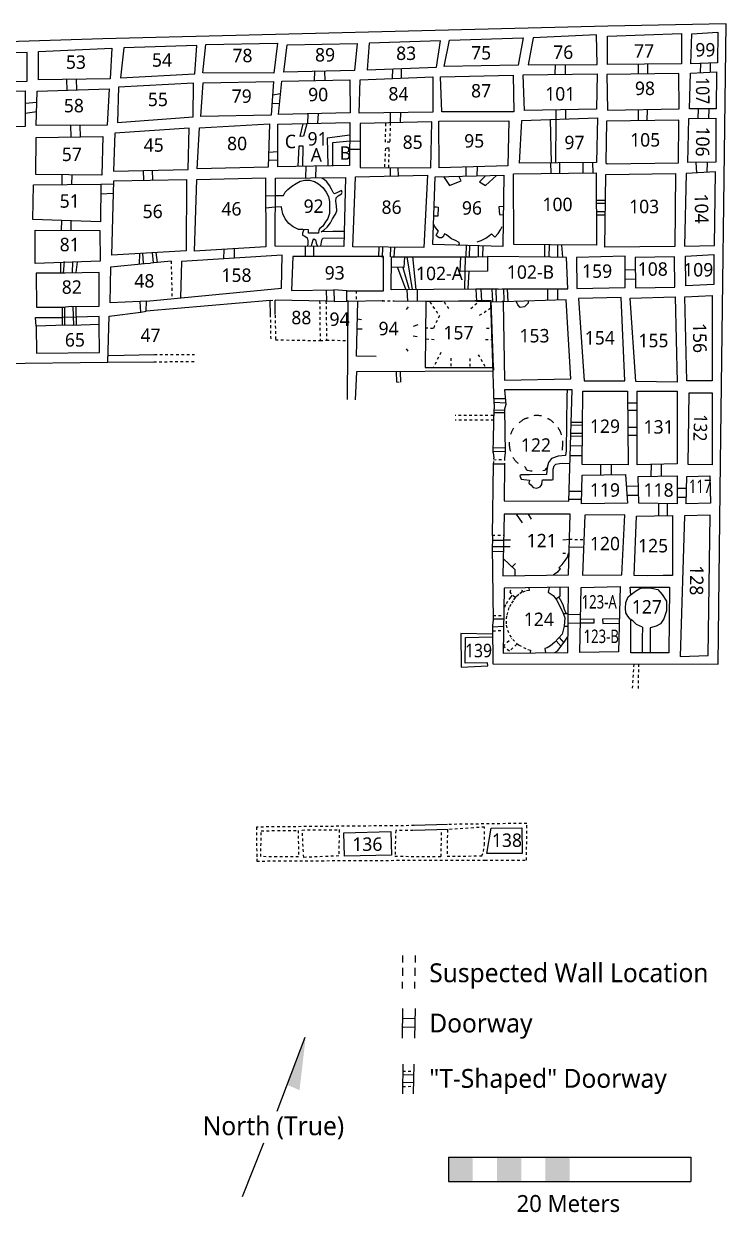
# Model space of a CAD drawing. Header units: inches. Extents: x -19.2 to 43.5, y -9.3 to 34.9.
# Drawn here: x 17.42 to 43.54, y -9.31 to 34.86 of the extents above; entities that cross this region are included whole.
import ezdxf

# ---------------------------------------------------------------- set-up
doc = ezdxf.new("R2010")
doc.units = ezdxf.units.IN
doc.header["$LTSCALE"] = 0.25
doc.header["$MEASUREMENT"] = 0
doc.linetypes.add('HIDDEN', pattern=[0.375, 0.25, -0.125])
for name, color, linetype in [('sec-occupation', 5, 'Continuous'), ('tblock', 7, 'Continuous'), ('text-primary', 7, 'Continuous'), ('Walls', 5, 'Continuous')]:
    doc.layers.add(name, color=color, linetype=linetype)
doc.styles.get("Standard").update_dxf_attribs({"font": 'trebuc.TTF'})

# ---------------------------------------------------------------- blocks, each defined once
blk = doc.blocks.new('new north')
at = {"layer": 'tblock', "color": 7, "linetype": 'Continuous'}
for points in [[(26.839, -5.55), (27.884, -2.803)], [(25.56, -8.722), (26.343, -6.731)]]:
    blk.add_lwpolyline(points, dxfattribs=at)
at = {"layer": 'Walls', "color": 7, "linetype": 'Continuous'}
blk.add_solid([(27.907, -2.768), (27.228, -4.577), (27.674, -4.769)], dxfattribs=at)
at = {"layer": 'tblock', "color": 7, "linetype": 'HIDDEN'}
blk.add_text('North (True)', height=0.7, dxfattribs=at).set_placement((24.075, -6.444))

msp = doc.modelspace()

# ---------------------------------------------------------------- linework, layer by layer
at = {"layer": 'sec-occupation', "linetype": 'HIDDEN'}
for p, q in [((35.853, 20.048), (35.837, 20.036)), ((35.869, 20.061), (35.853, 20.048)), ((35.885, 20.073), (35.869, 20.061)), ((35.917, 20.097), (35.901, 20.085)), ((35.933, 20.108), (35.917, 20.097)), ((35.948, 20.119), (35.933, 20.108)), ((35.964, 20.129), (35.948, 20.119)), ((35.98, 20.14), (35.964, 20.129)), ((35.996, 20.15), (35.98, 20.14)), ((36.012, 20.159), (35.996, 20.15)), ((36.029, 20.168), (36.012, 20.159)), ((36.047, 20.176), (36.029, 20.168)), ((36.065, 20.184), (36.047, 20.176)), ((36.085, 20.191), (36.065, 20.184)), ((36.107, 20.197), (36.085, 20.191)), ((36.129, 20.203), (36.107, 20.197)), ((36.153, 20.208), (36.129, 20.203)), ((36.178, 20.212), (36.153, 20.208)), ((36.417, 20.298), (36.388, 20.295)), ((36.451, 20.301), (36.417, 20.298)), ((36.489, 20.302), (36.451, 20.301)), ((36.528, 20.301), (36.489, 20.302)), ((36.567, 20.299), (36.528, 20.301)), ((36.604, 20.296), (36.567, 20.299)), ((36.639, 20.292), (36.604, 20.296)), ((36.668, 20.286), (36.639, 20.292)), ((36.912, 20.179), (36.898, 20.183)), ((36.925, 20.175), (36.912, 20.179)), ((36.939, 20.169), (36.925, 20.175)), ((36.953, 20.162), (36.939, 20.169)), ((36.967, 20.155), (36.953, 20.162)), ((36.982, 20.146), (36.967, 20.155)), ((36.996, 20.137), (36.982, 20.146)), ((37.011, 20.126), (36.996, 20.137)), ((37.026, 20.115), (37.011, 20.126)), ((37.042, 20.103), (37.026, 20.115)), ((37.058, 20.091), (37.042, 20.103)), ((37.074, 20.077), (37.058, 20.091)), ((37.09, 20.063), (37.074, 20.077)), ((37.106, 20.049), (37.09, 20.063)), ((37.122, 20.034), (37.106, 20.049)), ((35.528, 19.617), (35.521, 19.593)), ((35.535, 19.639), (35.528, 19.617)), ((35.542, 19.66), (35.535, 19.639)), ((35.55, 19.68), (35.542, 19.66)), ((35.559, 19.699), (35.55, 19.68)), ((35.567, 19.717), (35.559, 19.699)), ((35.577, 19.735), (35.567, 19.717)), ((35.587, 19.753), (35.577, 19.735)), ((35.597, 19.771), (35.587, 19.753)), ((35.609, 19.79), (35.597, 19.771)), ((35.621, 19.808), (35.609, 19.79)), ((35.634, 19.827), (35.621, 19.808)), ((37.288, 19.844), (37.277, 19.858)), ((37.299, 19.829), (37.288, 19.844)), ((37.309, 19.814), (37.299, 19.829)), ((37.319, 19.8), (37.309, 19.814)), ((37.328, 19.785), (37.319, 19.8)), ((37.337, 19.77), (37.328, 19.785)), ((37.346, 19.754), (37.337, 19.77)), ((37.354, 19.738), (37.346, 19.754)), ((37.362, 19.722), (37.354, 19.738)), ((37.37, 19.706), (37.362, 19.722)), ((37.377, 19.689), (37.37, 19.706)), ((37.383, 19.672), (37.377, 19.689)), ((37.39, 19.655), (37.383, 19.672)), ((37.396, 19.638), (37.39, 19.655)), ((37.402, 19.62), (37.396, 19.638)), ((37.408, 19.603), (37.402, 19.62)), ((37.413, 19.585), (37.408, 19.603)), ((35.472, 19.308), (35.471, 19.278)), ((35.471, 19.278), (35.471, 19.247)), ((35.471, 19.247), (35.471, 19.216)), ((35.471, 19.216), (35.473, 19.185)), ((35.473, 19.185), (35.476, 19.155)), ((35.476, 19.155), (35.479, 19.124)), ((35.479, 19.124), (35.484, 19.094)), ((35.484, 19.094), (35.49, 19.063)), ((35.49, 19.063), (35.497, 19.033)), ((35.497, 19.033), (35.506, 19.003)), ((35.506, 19.003), (35.515, 18.972)), ((37.442, 19.016), (37.445, 19.035)), ((37.445, 19.035), (37.447, 19.054)), ((37.447, 19.054), (37.45, 19.074)), ((37.45, 19.074), (37.452, 19.095)), ((37.452, 19.095), (37.454, 19.116)), ((37.454, 19.116), (37.456, 19.138)), ((37.456, 19.138), (37.457, 19.16)), ((37.459, 19.342), (37.457, 19.365)), ((37.457, 19.16), (37.459, 19.183)), ((37.46, 19.32), (37.459, 19.342)), ((37.459, 19.183), (37.46, 19.205)), ((37.461, 19.297), (37.46, 19.32)), ((37.46, 19.205), (37.461, 19.228)), ((37.461, 19.274), (37.461, 19.297)), ((37.461, 19.251), (37.461, 19.274)), ((37.461, 19.228), (37.461, 19.251)), ((35.605, 18.761), (35.621, 18.733)), ((35.621, 18.733), (35.637, 18.707)), ((35.637, 18.707), (35.653, 18.682)), ((35.653, 18.682), (35.669, 18.659)), ((35.669, 18.659), (35.686, 18.637)), ((35.686, 18.637), (35.703, 18.617)), ((35.703, 18.617), (35.721, 18.598)), ((35.721, 18.598), (35.739, 18.581)), ((35.739, 18.581), (35.758, 18.564)), ((35.758, 18.564), (35.778, 18.549)), ((35.778, 18.549), (35.799, 18.534)), ((36.033, 18.406), (36.047, 18.396)), ((36.047, 18.396), (36.06, 18.386)), ((36.06, 18.386), (36.07, 18.375)), ((36.07, 18.375), (36.078, 18.364)), ((36.078, 18.364), (36.084, 18.352)), ((36.084, 18.352), (36.088, 18.339)), ((36.088, 18.339), (36.091, 18.326)), ((36.091, 18.326), (36.095, 18.313)), ((36.095, 18.313), (36.103, 18.3)), ((36.103, 18.3), (36.117, 18.287)), ((36.117, 18.287), (36.137, 18.276)), ((36.137, 18.276), (36.167, 18.266)), ((36.167, 18.266), (36.207, 18.258)), ((36.207, 18.258), (36.26, 18.252)), ((36.26, 18.252), (36.323, 18.248)), ((36.722, 18.261), (36.763, 18.269)), ((36.763, 18.269), (36.792, 18.278)), ((36.792, 18.278), (36.813, 18.288)), ((36.813, 18.288), (36.827, 18.299)), ((36.827, 18.299), (36.835, 18.31)), ((36.835, 18.31), (36.84, 18.32)), ((36.84, 18.32), (36.844, 18.331)), ((36.844, 18.331), (36.849, 18.341)), ((36.849, 18.341), (36.856, 18.351)), ((36.856, 18.351), (36.866, 18.359)), ((36.866, 18.359), (36.878, 18.368)), ((36.878, 18.368), (36.892, 18.375)), ((36.892, 18.375), (36.907, 18.383))]:
    msp.add_line(p, q, dxfattribs=at)
at = {"layer": 'sec-occupation'}
for points in [[(27.941, 31.149), (27.822, 30.688), (27.703, 30.673), (27.807, 31.149)], [(36.992, 31.3), (37.023, 29.693)], [(37.207, 31.307), (37.186, 29.691)], [(29.546, 30.718), (28.699, 30.614), (28.729, 29.589)], [(28.907, 29.574), (28.907, 30.451), (29.546, 30.51)], [(27.793, 29.559), (27.807, 30.317), (27.644, 30.317), (27.614, 29.559)], [(33.03, 29.182), (33.249, 28.846), (33.457, 28.94), (33.687, 29.023), (33.601, 29.194)], [(34.588, 29.215), (34.365, 28.992), (34.584, 28.856), (34.996, 29.224)], [(26.772, 28.482), (27.084, 28.481), (27.136, 28.606), (27.24, 28.7), (27.386, 28.825), (27.553, 28.929), (27.699, 29.013), (27.866, 29.044), (28.043, 29.054), (28.231, 29.002), (28.377, 28.909), (28.544, 28.783), (28.669, 28.606), (28.753, 28.439), (28.794, 28.252), (28.794, 28.001), (28.794, 27.814), (28.732, 27.626), (28.617, 27.459), (28.544, 27.344), (28.429, 27.251), (28.388, 27.209), (28.377, 27.084), (28.012, 27.084), (28.012, 27.209), (27.793, 27.219), (27.637, 27.219), (27.438, 27.313), (27.272, 27.438), (27.146, 27.616), (27.052, 27.793), (27.011, 27.97), (27, 28.054), (26.77, 28.052)], [(29.334, 27.136), (28.909, 27.136), (28.482, 27.126), (28.596, 27.209), (28.701, 27.303), (28.826, 27.459), (28.899, 27.616), (29.014, 27.782), (29.055, 27.908), (29.045, 28.095), (29.024, 28.272), (29.034, 28.398), (29.107, 28.471), (29.233, 28.544), (29.264, 28.596), (29.233, 28.669), (29.087, 28.596), (28.972, 28.544), (28.92, 28.596), (28.867, 28.721), (28.794, 28.856), (28.69, 28.982), (28.586, 29.075), (28.513, 29.117)], [(32.676, 28.058), (32.769, 28.054), (32.831, 28.043), (32.81, 27.709), (32.664, 27.716)], [(35.251, 28.07), (35.084, 28.064), (35.105, 27.772), (35.246, 27.758)], [(33.585, 26.636), (33.624, 26.688), (33.614, 26.729), (33.468, 26.802), (33.322, 26.875), (33.217, 26.959), (33.134, 27.021), (33.061, 27.053), (33.009, 26.948), (32.956, 26.907), (32.863, 26.907), (32.769, 26.98), (32.748, 27.011), (32.821, 27.115), (32.842, 27.157), (32.769, 27.24), (32.706, 27.324), (32.653, 27.42)], [(27.833, 27.217), (27.783, 27.084), (27.783, 27), (27.877, 26.969), (27.96, 26.907), (27.981, 26.802), (27.981, 26.677), (27.97, 26.604)], [(34.28, 26.757), (34.427, 26.813), (34.605, 26.896), (34.751, 27.011), (34.813, 27.053), (34.938, 26.927), (35.053, 27.063), (35.147, 27.209), (35.21, 27.324)], [(28.116, 26.594), (28.148, 26.708), (28.179, 26.834), (28.21, 26.875), (28.273, 26.834), (28.294, 26.708), (28.325, 26.625), (28.346, 26.583)], [(28.471, 26.594), (28.492, 26.74), (28.513, 26.854), (28.555, 26.896), (29.329, 26.906)], [(31.58, 26.206), (31.548, 25.801), (31.093, 25.816)], [(31.668, 26.206), (31.866, 24.983)], [(31.871, 26.208), (32.004, 24.986)], [(34.661, 26.209), (34.657, 25.666), (33.645, 25.655), (33.665, 26.217)], [(33.831, 26.218), (33.812, 25.009)], [(31.316, 25.809), (31.625, 24.979)], [(31.517, 25.802), (31.745, 24.981)], [(33.968, 25.655), (33.933, 25.018)], [(29.463, 20.904), (29.487, 24.552)], [(29.796, 22.506), (29.837, 24.557)], [(31.719, 24.348), (31.639, 24.239)], [(29.824, 23.899), (29.98, 23.877)], [(30.004, 23.518), (29.816, 23.518)], [(31.916, 23.626), (32.079, 23.681)], [(32.045, 23.229), (31.898, 23.256)], [(20.587, 22.534), (22.283, 22.568)], [(31.636, 22.782), (31.704, 22.7)], [(20.544, 22.281), (22.253, 22.298)], [(30.526, 22.496), (29.796, 22.506)], [(34.89, 21.946), (29.795, 21.923), (29.747, 20.88)], [(31.268, 21.929), (31.277, 21.558)], [(31.415, 21.93), (31.423, 21.537)], [(37.629, 21.259), (37.615, 21.022), (37.591, 18.985), (37.567, 18.82), (37.283, 18.796), (37.046, 18.701), (36.927, 18.559), (36.88, 18.369), (36.856, 18.109), (36.228, 18.104), (35.915, 18.094), (35.866, 18.065), (35.915, 17.938), (36.218, 17.898), (36.199, 17.791), (36.277, 17.732), (36.365, 17.634), (36.502, 17.605), (36.62, 17.654), (36.678, 17.742), (36.698, 17.859), (36.708, 17.918), (37.06, 17.908), (37.099, 17.928), (37.099, 18.172), (37.109, 18.309), (37.139, 18.437), (37.207, 18.495), (37.334, 18.525), (37.462, 18.535), (37.726, 18.52)], [(35.966, 16.309), (35.743, 16.638)], [(36.292, 16.457), (36.185, 16.638)], [(35.515, 15.669), (35.261, 15.665)], [(37.463, 15.682), (37.727, 15.702), (37.698, 15.705)], [(35.507, 15.422), (35.253, 15.418)], [(37.12, 14.391), (37.286, 14.508), (37.374, 14.606), (37.316, 14.645), (37.443, 14.772), (37.551, 14.909), (37.639, 15.036), (37.678, 15.173)], [(35.69, 14.349), (35.69, 14.567), (35.248, 14.993)], [(35.573, 14.68), (35.704, 14.801)], [(36.953, 13.911), (36.914, 13.735), (37.1, 13.617), (37.237, 13.441), (37.325, 13.255), (37.453, 13.02), (37.531, 12.786), (37.511, 12.472), (37.433, 12.179), (37.306, 12.032), (37.159, 11.875), (37.002, 11.748), (36.875, 11.67), (36.797, 11.64), (36.822, 11.487)], [(37.345, 13.94), (37.355, 13.578), (37.204, 13.484)], [(40.419, 12.433), (40.204, 12.531), (40.067, 12.668), (39.969, 12.737), (39.881, 12.844), (39.802, 12.971), (39.793, 13.128), (39.802, 13.353), (39.891, 13.568), (40.018, 13.666), (40.165, 13.774), (40.321, 13.872), (40.439, 13.901), (40.762, 13.891), (40.997, 13.833), (41.154, 13.657), (41.32, 13.402), (41.31, 13.04), (41.212, 12.746), (41.095, 12.56), (40.938, 12.472), (40.713, 12.414), (40.703, 11.494)], [(37.311, 13.551), (37.365, 13.471), (37.463, 13.275), (37.511, 13.108), (37.58, 12.962), (37.58, 12.932)], [(37.663, 12.932), (37.482, 12.932)], [(37.659, 12.459), (37.51, 12.468)], [(38.119, 12.737), (38.618, 12.746), (38.618, 12.58), (38.12, 12.58)], [(39.558, 12.746), (38.941, 12.737), (38.951, 12.57), (39.568, 12.59)], [(40.419, 12.433), (40.409, 12.022), (40.409, 11.494)], [(34.854, 12.182), (33.675, 12.196), (33.689, 10.949), (34.673, 11.005), (34.66, 11.115), (33.828, 11.102), (33.842, 12.058), (34.84, 12.072)], [(37.166, 11.49), (37.277, 11.572), (37.404, 11.729), (37.541, 11.915), (37.639, 12.071), (37.656, 12.11)], [(37.214, 11.934), (37.399, 11.723)], [(37.329, 12.059), (37.496, 11.854)], [(33.201, 4.912), (31.923, 4.885)], [(33.173, 5.105), (31.937, 5.063)]]:
    msp.add_lwpolyline(points, dxfattribs=at)
at = {"layer": 'sec-occupation', "linetype": 'HIDDEN'}
for points in [[(31.039, 31.182), (31.036, 30.459), (30.869, 30.459)], [(30.869, 30.459), (30.884, 31.178)], [(30.994, 29.515), (31.008, 30.238), (30.869, 30.238), (30.828, 29.516)], [(28.422, 24.557), (28.439, 23.087), (28.676, 23.107)], [(28.657, 24.552), (28.68, 23.1)], [(32.522, 24.52), (32.873, 24.013), (32.69, 23.633), (32.648, 23.535), (32.324, 23.549)], [(33.225, 24.267), (33.042, 24.548)], [(34.042, 24.281), (34.338, 24.534)], [(34.366, 24.027), (34.844, 24.337)], [(26.614, 23.155), (26.599, 24.035)], [(26.766, 24.035), (26.784, 23.117), (28.445, 23.087)], [(34.619, 23.549), (34.844, 23.563)], [(28.68, 23.1), (29.477, 23.095)], [(32.676, 23.113), (32.367, 23.141)], [(34.591, 23.127), (34.83, 23.127)], [(22.283, 22.568), (23.765, 22.574)], [(32.93, 22.648), (32.648, 22.085)], [(34.309, 22.564), (34.592, 22.091)], [(22.253, 22.298), (23.775, 22.314)], [(33.296, 22.437), (33.296, 22.085)], [(34, 22.423), (34, 22.085)], [(31.277, 21.558), (31.423, 21.537)], [(34.88, 20.303), (33.454, 20.303)], [(34.896, 20.125), (33.454, 20.125)], [(37.459, 15.188), (37.677, 15.184)], [(35.943, 13.732), (35.828, 13.649), (35.738, 13.575), (35.688, 13.534), (35.507, 13.732), (35.532, 13.871)], [(36.197, 13.903), (36.207, 13.806), (36.067, 13.781), (35.968, 13.74), (35.943, 13.732), (35.976, 13.896)], [(35.581, 13.625), (35.516, 13.551), (35.4, 13.395), (35.335, 13.263), (35.261, 13.099)], [(35.688, 13.534), (35.614, 13.419), (35.524, 13.28), (35.458, 13.164), (35.409, 12.984), (35.368, 12.852), (35.351, 12.663), (35.359, 12.507), (35.4, 12.326), (35.483, 12.145), (35.598, 11.981), (35.82, 11.775), (36.165, 11.602), (36.256, 11.578), (36.248, 11.487)], [(35.754, 11.8), (35.474, 11.545), (35.252, 11.718), (35.392, 11.882), (35.565, 12.013)], [(40.098, 11.061), (40.044, 10.174)], [(40.274, 11.06), (40.26, 10.132)], [(31.937, 5.063), (26.071, 5.008), (26.085, 3.828)], [(26.085, 3.828), (26.085, 3.745), (31.291, 3.773), (34.56, 3.773), (36.113, 3.773), (36.126, 5.146)], [(31.25, 4.885), (31.222, 3.924), (32.94, 3.91), (32.953, 4.885)], [(31.896, 4.885), (31.25, 4.885)], [(33.173, 4.912), (33.159, 3.924), (34.451, 3.937), (34.519, 4.102), (34.547, 4.349), (34.547, 5.008), (33.173, 4.912)], [(36.126, 5.146), (33.173, 5.105)]]:
    msp.add_lwpolyline(points, dxfattribs=at)
at = {"layer": 'sec-occupation', "linetype": 'Continuous'}
for points in [[(26.599, 24.035), (26.58, 24.574)], [(26.769, 24.051), (26.774, 24.585)]]:
    msp.add_lwpolyline(points, dxfattribs=at)
at = {"layer": 'sec-occupation'}
for points in [[(32.367, 24.534), (32.339, 22.085), (34.887, 22.085), (34.802, 24.576)], [(34.643, 4.02), (34.794, 4.967), (35.934, 4.981), (35.948, 4.02)], [(29.34, 3.924), (29.327, 4.789), (31.071, 4.844), (31.099, 3.965)]]:
    msp.add_lwpolyline(points, close=True, dxfattribs=at)
at = {"layer": 'sec-occupation', "linetype": 'HIDDEN'}
for points in [[(26.236, 3.91), (26.25, 4.871), (27.623, 4.885), (27.637, 3.896)], [(27.829, 3.882), (27.774, 4.899), (29.148, 4.912), (29.134, 3.937)]]:
    msp.add_lwpolyline(points, close=True, dxfattribs=at)
at = {"layer": 'tblock', "color": 7, "linetype": 'Continuous'}
for points in [[(33.216, -7.263), (34.116, -7.263), (35.016, -7.263), (35.916, -7.263), (36.816, -7.263), (37.716, -7.263)], [(33.216, -7.263), (33.216, -8.163)], [(37.716, -7.263), (38.616, -7.263), (39.516, -7.263), (40.416, -7.263), (41.316, -7.263), (42.216, -7.263)], [(42.216, -7.263), (42.216, -8.163)], [(33.216, -8.163), (34.116, -8.163), (35.016, -8.163), (35.916, -8.163), (36.816, -8.163), (37.716, -8.163)], [(37.716, -8.163), (38.616, -8.163), (39.516, -8.163), (40.416, -8.163), (41.316, -8.163), (42.216, -8.163)]]:
    msp.add_lwpolyline(points, dxfattribs=at)
for points in [[(33.216, -8.163), (33.216, -7.263), (34.116, -8.163), (34.116, -7.263)], [(35.016, -8.163), (35.016, -7.263), (35.916, -8.163), (35.916, -7.263)], [(36.816, -8.163), (36.816, -7.263), (37.716, -8.163), (37.716, -7.263)]]:
    msp.add_solid(points, dxfattribs=at)
at = {"layer": 'Walls'}
for p, q in [((39.131, 34.775), (20.365, 34.307)), ((43.537, 34.862), (39.131, 34.775)), ((43.328, 18.551), (43.537, 34.862)), ((20.365, 34.307), (7.301, 33.86)), ((27.026, 26.265), (23.29, 26.023)), ((27.008, 25.038), (27.026, 26.265)), ((27.425, 26.21), (27.378, 24.954)), ((30.79, 26.21), (27.425, 26.21)), ((30.79, 24.931), (30.79, 26.21)), ((31.082, 24.97), (31.099, 26.203)), ((31.099, 26.203), (34.263, 26.203)), ((34.263, 26.203), (34.661, 26.209)), ((36.998, 26.194), (34.661, 26.209)), ((37.603, 26.18), (37.018, 26.19)), ((37.646, 25.012), (37.603, 26.18)), ((20.63, 24.487), (20.658, 25.833)), ((20.658, 25.833), (21.91, 25.95)), ((22.9, 26.042), (22.137, 25.968)), ((23.29, 26.023), (23.254, 24.677)), ((18.959, 25.596), (17.881, 25.596)), ((17.881, 25.596), (17.899, 24.332)), ((20.223, 25.614), (18.959, 25.596)), ((20.223, 24.37), (20.223, 25.614)), ((21.989, 24.555), (27.008, 25.038)), ((27.378, 24.954), (28.948, 24.972)), ((29.439, 24.931), (30.79, 24.931)), ((34.225, 24.998), (31.082, 24.97)), ((35.055, 24.998), (34.225, 24.998)), ((35.21, 25.012), (37.646, 25.012)), ((17.899, 24.332), (18.977, 24.332)), ((19.2, 24.351), (20.223, 24.37)), ((21.748, 24.544), (20.63, 24.487)), ((26.58, 24.574), (21.97, 24.184)), ((28.962, 24.545), (28.657, 24.552)), ((29.487, 24.552), (29.439, 24.552)), ((34.253, 24.548), (35.261, 24.531)), ((34.913, 20.738), (34.791, 24.5)), ((35.245, 24.528), (35.224, 24.562)), ((20.544, 22.281), (20.601, 24)), ((20.601, 24), (21.776, 24.143)), ((18.977, 23.663), (17.881, 23.626)), ((17.881, 23.626), (17.899, 22.623)), ((20.223, 23.682), (19.219, 23.645)), ((20.241, 22.641), (20.223, 23.682)), ((17.899, 22.623), (20.241, 22.641)), ((13.609, 22.195), (20.544, 22.281)), ((37.804, 21.259), (35.292, 21.259)), ((35.292, 21.259), (35.34, 20.714)), ((37.686, 17.114), (37.804, 21.259)), ((34.867, 18.926), (34.906, 20.551)), ((35.288, 20.541), (35.318, 18.916)), ((43.231, 11.06), (43.328, 18.551)), ((34.844, 15.846), (34.852, 15.673)), ((34.839, 15.428), (34.868, 12.707)), ((34.854, 12.495), (34.865, 11.07)), ((34.865, 11.07), (43.231, 11.06)), ((31.513, -3.801), (31.517, -4.23)), ((31.504, -4.443), (31.507, -4.905))]:
    msp.add_line(p, q, dxfattribs=at)
at = {"layer": 'Walls', "color": 9}
for p, q in [((31.131, 33.191), (31.114, 32.827)), ((31.471, 32.843), (31.465, 33.203)), ((28.227, 32.752), (28.238, 33.086)), ((28.607, 33.095), (28.618, 32.759)), ((26.968, 32.252), (26.677, 32.212)), ((26.655, 31.895), (26.935, 31.913)), ((27.979, 31.155), (27.997, 31.514)), ((28.366, 31.521), (28.348, 31.163)), ((31.039, 31.553), (31.039, 31.182)), ((31.427, 31.191), (31.444, 31.56)), ((29.546, 30.495), (29.933, 30.51)), ((29.546, 30.198), (29.933, 30.198)), ((21.867, 29.408), (21.878, 29.045)), ((22.226, 29.052), (22.214, 29.416)), ((31.042, 29.514), (31.047, 29.202)), ((31.351, 29.208), (31.346, 29.512)), ((33.857, 29.531), (33.857, 29.2)), ((34.282, 29.209), (34.29, 29.544)), ((20.77, 28.904), (20.284, 28.893)), ((20.281, 28.547), (20.76, 28.562)), ((27.885, 26.594), (27.885, 26.21)), ((28.194, 26.592), (28.194, 26.21)), ((30.625, 26.558), (30.612, 26.219)), ((30.756, 26.563), (30.741, 26.178)), ((31.058, 26.555), (31.043, 26.203)), ((31.209, 26.553), (31.183, 26.204)), ((33.987, 26.219), (34.004, 26.622)), ((34.312, 26.616), (34.312, 26.203)), ((36.954, 26.643), (36.942, 26.194)), ((37.279, 26.201), (37.279, 26.649)), ((21.869, 25.963), (21.845, 26.334)), ((22.247, 25.981), (22.206, 26.358)), ((18.928, 26.023), (18.891, 25.596)), ((19.231, 25.614), (19.246, 26.005)), ((28.664, 24.973), (28.676, 24.55)), ((28.948, 24.972), (28.962, 24.545)), ((29.439, 24.552), (29.439, 24.931)), ((31.659, 24.98), (31.69, 24.549)), ((32.049, 24.987), (32.049, 24.541)), ((34.225, 24.998), (34.253, 24.548)), ((34.993, 24.548), (34.979, 24.984)), ((35.28, 24.562), (35.266, 25.012)), ((18.94, 24.332), (18.94, 23.663)), ((19.281, 23.645), (19.262, 24.351)), ((21.776, 24.143), (21.748, 24.544)), ((21.97, 24.184), (21.989, 24.555)), ((35.34, 20.76), (34.913, 20.783)), ((34.906, 20.517), (35.288, 20.507)), ((35.318, 18.95), (34.867, 18.96)), ((34.852, 15.673), (35.26, 15.668)), ((35.256, 15.428), (34.839, 15.428)), ((34.848, 15.262), (35.269, 15.252)), ((35.26, 12.459), (34.854, 12.437)), ((34.868, 12.75), (35.263, 12.742)), ((31.517, -4.187), (31.912, -4.196)), ((31.909, -4.479), (31.504, -4.5))]:
    msp.add_line(p, q, dxfattribs=at)
at = {"layer": 'Walls', "color": 9, "linetype": 'HIDDEN'}
for p, q in [((29.784, 24.932), (29.784, 24.558)), ((34.886, 18.659), (35.28, 18.672)), ((34.868, 12.875), (35.267, 12.867)), ((31.517, -4.063), (31.916, -4.071))]:
    msp.add_line(p, q, dxfattribs=at)
at = {"layer": 'Walls', "linetype": 'HIDDEN'}
for p, q in [((34.886, 18.497), (34.898, 18.715)), ((35.292, 18.728), (35.292, 18.497))]:
    msp.add_line(p, q, dxfattribs=at)
at = {"layer": 'Walls', "linetype": 'Continuous'}
for p, q in [((34.844, 15.846), (34.886, 18.497)), ((35.292, 18.497), (35.279, 17.128)), ((35.279, 17.128), (37.686, 17.114))]:
    msp.add_line(p, q, dxfattribs=at)
at = {"layer": 'Walls'}
for points in [[(39.126, 33.345), (39.126, 34.395), (41.868, 34.502), (41.868, 33.375)], [(42.264, 34.487), (43.223, 34.548), (43.208, 33.406), (42.218, 33.375)], [(21.023, 32.85), (23.786, 33.003), (23.862, 34.057), (21.143, 33.97)], [(24.08, 33.035), (24.189, 34.09), (26.854, 34.144), (26.723, 33.024)], [(27.09, 33.057), (27.21, 34.079), (29.821, 34.123), (29.723, 33.122)], [(30.191, 33.155), (32.769, 33.253), (32.921, 34.232), (30.267, 34.145)], [(33.052, 33.275), (33.247, 34.253), (35.989, 34.34), (35.804, 33.329)], [(38.741, 33.351), (38.719, 34.449), (36.359, 34.34), (36.174, 33.34)], [(17.547, 32.733), (17.547, 33.788), (14.132, 33.69), (14.121, 32.701)], [(17.967, 32.774), (17.977, 33.829), (20.697, 33.949), (20.632, 32.818)], [(24.004, 31.415), (24.091, 32.666), (26.712, 32.72), (26.625, 31.47)], [(27.014, 32.731), (29.549, 32.774), (29.56, 31.546), (26.895, 31.491)], [(29.897, 31.535), (29.93, 32.774), (32.627, 32.894), (32.627, 31.578)], [(32.965, 31.589), (32.91, 32.894), (35.619, 32.948), (35.64, 31.589)], [(36.043, 31.633), (35.989, 32.97), (38.741, 33.003), (38.719, 31.687)], [(41.792, 31.701), (41.776, 33.01), (39.096, 32.98), (39.126, 31.655)], [(42.203, 33.025), (43.177, 33.071), (43.162, 31.701), (42.172, 31.701)], [(14.099, 31.015), (14.132, 32.32), (17.471, 32.364), (17.471, 31.048)], [(17.923, 32.361), (20.599, 32.448), (20.523, 31.089), (17.89, 31.078)], [(20.904, 31.198), (23.721, 31.404), (23.732, 32.655), (20.947, 32.503)], [(35.847, 29.676), (35.934, 31.263), (38.752, 31.361), (38.719, 29.708)], [(23.536, 29.447), (23.569, 30.98), (20.806, 30.795), (20.762, 29.382)], [(23.873, 29.469), (23.96, 30.991), (26.56, 31.143), (26.506, 29.534)], [(26.873, 29.545), (26.862, 31.133), (29.549, 31.187), (29.538, 29.589)], [(32.551, 29.502), (32.595, 31.22), (29.93, 31.154), (29.93, 29.523)], [(32.856, 31.241), (35.456, 31.252), (35.412, 29.578), (32.867, 29.502)], [(41.761, 29.692), (41.776, 31.275), (39.081, 31.244), (39.066, 29.692), (39.111, 29.661)], [(42.142, 31.336), (43.147, 31.351), (43.147, 29.722), (42.111, 29.707)], [(17.88, 30.632), (20.36, 30.676), (20.327, 29.241), (17.869, 29.262)], [(29.658, 26.566), (29.756, 29.175), (32.431, 29.23), (32.29, 26.544)], [(32.714, 29.175), (35.271, 29.23), (35.227, 26.62), (35.227, 26.588), (32.627, 26.664)], [(39.02, 26.556), (39.066, 29.265), (41.655, 29.296), (41.624, 26.586)], [(41.99, 26.601), (43.101, 26.617), (43.132, 29.357), (42.05, 29.296)], [(17.782, 28.882), (20.284, 28.903), (20.273, 27.501), (17.76, 27.588)], [(20.697, 26.261), (20.773, 29.023), (23.471, 29.077), (23.46, 26.424)], [(23.775, 26.413), (23.852, 29.077), (26.408, 29.132), (26.419, 26.566)], [(26.764, 26.598), (26.775, 29.121), (29.386, 29.143), (29.32, 26.588)], [(17.847, 25.957), (17.847, 27.196), (20.251, 27.175), (20.262, 26.044)], [(39.781, 26.221), (37.969, 26.175), (37.984, 25.018), (39.781, 25.064)], [(41.624, 25.079), (41.609, 26.206), (40.147, 26.175), (40.162, 25.049)], [(42.02, 26.221), (43.071, 26.282), (43.071, 25.17), (42.035, 25.125)], [(41.998, 24.718), (43.017, 24.765), (43.017, 21.591), (42.07, 21.591)], [(35.292, 21.615), (37.757, 21.662), (37.591, 24.599), (35.245, 24.528)], [(39.771, 21.591), (39.629, 24.694), (38.041, 24.647), (38.254, 21.591)], [(39.961, 24.67), (41.643, 24.718), (41.714, 21.544), (40.174, 21.567)], [(38.207, 21.212), (39.866, 21.212), (39.889, 18.464), (38.183, 18.488)], [(40.221, 21.212), (41.714, 21.212), (41.714, 18.512), (40.221, 18.464)], [(42.164, 21.141), (43.017, 21.141), (43.017, 18.464), (42.117, 18.488)], [(38.16, 17.019), (38.183, 18.085), (39.795, 18.109), (39.866, 17.043)], [(40.269, 18.038), (41.714, 18.062), (41.714, 17.019), (40.292, 17.043)], [(42.07, 18.038), (42.923, 18.062), (42.946, 17.043), (42.046, 17.019)], [(35.235, 14.343), (37.672, 14.376), (37.737, 16.638), (35.279, 16.638)], [(39.652, 14.387), (39.771, 16.616), (38.281, 16.605), (38.194, 14.365)], [(40.206, 16.561), (41.544, 16.583), (41.534, 14.354), (41.196, 14.354), (40.598, 14.343), (40.109, 14.354)], [(41.98, 16.572), (41.827, 11.342), (42.861, 11.386), (42.937, 16.605)], [(35.246, 11.473), (37.65, 11.494), (37.672, 13.93), (35.279, 13.887)], [(38.15, 13.908), (39.597, 13.952), (39.532, 11.516), (38.096, 11.494)]]:
    msp.add_lwpolyline(points, close=True, dxfattribs=at)
at = {"layer": 'Walls', "color": 9}
for points in [[(37.18, 33.344), (37.165, 32.984)], [(37.559, 32.989), (37.556, 33.346)], [(40.275, 32.993), (40.27, 33.358)], [(40.604, 33.361), (40.604, 32.997)], [(42.585, 33.043), (42.594, 33.387)], [(42.934, 33.397), (42.934, 33.06)], [(19.015, 32.791), (19.029, 32.397)], [(19.372, 32.797), (19.378, 32.408)], [(17.471, 31.906), (17.913, 31.953)], [(17.903, 31.583), (17.471, 31.529)], [(37.207, 31.656), (37.207, 31.307)], [(37.573, 31.32), (37.568, 31.664)], [(40.271, 31.258), (40.276, 31.675)], [(40.594, 31.68), (40.59, 31.261)], [(42.494, 31.341), (42.504, 31.701)], [(42.89, 31.701), (42.878, 31.347)], [(19.156, 31.083), (19.177, 30.655)], [(19.502, 31.085), (19.516, 30.661)], [(26.525, 30.091), (26.869, 30.114)], [(26.871, 29.79), (26.514, 29.777)], [(37.003, 29.689), (37.015, 29.304)], [(37.357, 29.309), (37.35, 29.693)], [(38.2, 29.702), (38.205, 29.321)], [(38.586, 29.326), (38.58, 29.707)], [(42.442, 29.318), (42.423, 29.711)], [(42.828, 29.717), (42.816, 29.339)], [(18.848, 28.893), (18.848, 29.251)], [(19.205, 29.25), (19.198, 28.894)], [(27.909, 29.131), (27.915, 29.562)], [(28.275, 29.568), (28.272, 29.134)], [(26.411, 28.468), (26.772, 28.482)], [(38.706, 28.306), (39.049, 28.306)], [(26.77, 28.052), (26.413, 28.009)], [(39.046, 28.186), (38.707, 28.186)], [(38.709, 27.89), (39.043, 27.89)], [(18.824, 27.188), (18.834, 27.551)], [(19.174, 27.539), (19.174, 27.184)], [(39.04, 27.748), (38.71, 27.754)], [(33.866, 26.63), (33.853, 26.218)], [(34.483, 26.612), (34.47, 26.205)], [(36.783, 26.643), (36.783, 26.196)], [(37.408, 26.64), (37.446, 26.186)], [(21.723, 26.322), (21.712, 25.931)], [(22.331, 26.358), (22.384, 25.992)], [(24.86, 26.125), (24.878, 26.477)], [(25.242, 26.498), (25.242, 26.149)], [(18.791, 25.991), (18.791, 25.596)], [(19.407, 26.013), (19.355, 25.614)], [(40.153, 25.714), (39.781, 25.707)], [(39.781, 25.38), (40.158, 25.374)], [(34.415, 24.998), (34.444, 24.551)], [(34.828, 24.998), (34.842, 24.558)], [(35.392, 25.012), (35.423, 24.533)], [(36.888, 25.012), (36.897, 24.578)], [(37.266, 25.012), (37.266, 24.589)], [(18.847, 24.332), (18.847, 23.659)], [(19.353, 24.354), (19.366, 23.65)], [(35.322, 20.918), (34.91, 20.918)], [(40.221, 20.763), (39.87, 20.763)], [(35.291, 20.397), (34.903, 20.397)], [(39.872, 20.499), (40.221, 20.505)], [(38.196, 19.938), (37.765, 19.947)], [(38.197, 20.045), (37.769, 20.045)], [(38.182, 19.634), (37.748, 19.634)], [(38.192, 19.517), (37.755, 19.535)], [(40.221, 19.862), (39.877, 19.862)], [(39.88, 19.577), (40.221, 19.57)], [(35.314, 19.097), (34.871, 19.091)], [(38.189, 19.176), (37.744, 19.161)], [(38.186, 18.807), (37.734, 18.807)], [(35.292, 18.497), (34.886, 18.497)], [(38.88, 18.095), (38.875, 18.478)], [(39.264, 18.473), (39.264, 18.101)], [(40.745, 18.046), (40.758, 18.481)], [(41.114, 18.493), (41.114, 18.052)], [(39.824, 17.672), (40.277, 17.691)], [(38.175, 17.482), (37.695, 17.482)], [(40.285, 17.336), (39.846, 17.336)], [(41.714, 17.607), (42.059, 17.597)], [(42.051, 17.255), (41.714, 17.25)], [(38.167, 17.183), (37.688, 17.184)], [(41.028, 16.575), (41.035, 17.031)], [(41.34, 17.026), (41.34, 16.58)], [(38.246, 15.399), (37.688, 15.408)], [(37.668, 12.913), (38.109, 12.923)], [(37.668, 12.59), (38.109, 12.6)], [(31.527, -2.104), (31.968, -2.094)], [(31.527, -2.426), (31.968, -2.416)]]:
    msp.add_lwpolyline(points, dxfattribs=at)
at = {"layer": 'Walls'}
for points in [[(37.01, 26.643), (35.64, 26.653), (35.63, 29.284), (38.697, 29.328), (38.719, 26.631), (37.01, 26.643)], [(28.657, 24.552), (26.766, 24.593), (26.766, 24.593)], [(30.776, 24.571), (30.749, 24.571)], [(31.194, 24.561), (34.254, 24.551)], [(36.177, 24.556), (36.168, 24.478), (36.041, 24.337), (35.872, 24.323), (35.787, 24.421), (35.745, 24.534), (35.744, 24.543)], [(17.881, 23.626), (17.862, 23.942), (18.847, 23.942)], [(20.223, 23.682), (20.223, 23.979), (19.36, 23.963)], [(39.987, 13.642), (39.967, 13.919), (41.425, 13.919), (41.403, 11.484), (39.989, 11.484), (39.989, 12.691), (40.011, 12.723)], [(31.514, -0.02), (31.513, 0.232)], [(31.98, -0.024), (31.982, 0.232)], [(31.509, -0.523), (31.512, -0.227)], [(31.969, -0.523), (31.976, -0.227)], [(31.505, -0.993), (31.507, -0.743)], [(31.958, -0.992), (31.964, -0.743)], [(31.505, -2.839), (31.515, -1.738)], [(31.958, -2.838), (31.983, -1.738)], [(31.918, -3.801), (31.903, -4.904)]]:
    msp.add_lwpolyline(points, dxfattribs=at)
at = {"layer": 'Walls', "linetype": 'Continuous'}
for points in [[(21.91, 25.95), (22.137, 25.968)], [(29.439, 24.931), (28.948, 24.972)], [(35.055, 24.998), (35.21, 25.012)], [(19.2, 24.351), (18.977, 24.332)], [(21.989, 24.555), (21.748, 24.544)], [(28.962, 24.545), (29.439, 24.552)], [(29.487, 24.552), (30.78, 24.572)], [(19.36, 23.963), (18.847, 23.942)], [(21.776, 24.143), (21.97, 24.184)], [(19.219, 23.645), (18.977, 23.663)], [(34.913, 20.738), (34.906, 20.551)], [(35.34, 20.714), (35.288, 20.541)], [(34.867, 18.926), (34.898, 18.715)], [(35.318, 18.916), (35.292, 18.728)], [(34.852, 15.673), (34.839, 15.428)], [(34.868, 12.707), (34.854, 12.495)], [(31.517, -4.23), (31.504, -4.443)]]:
    msp.add_lwpolyline(points, dxfattribs=at)
at = {"layer": 'Walls', "linetype": 'HIDDEN'}
for points in [[(22.9, 26.042), (22.935, 24.646)], [(26.58, 24.574), (26.766, 24.593)], [(30.749, 24.571), (31.194, 24.561)], [(34.887, 22.085), (34.89, 21.946)]]:
    msp.add_lwpolyline(points, dxfattribs=at)
at = {"layer": 'Walls', "color": 9, "linetype": 'HIDDEN'}
for points in [[(34.84, 15.855), (35.257, 15.855)], [(37.706, 15.705), (38.247, 15.693)], [(34.86, 12.302), (35.259, 12.318)], [(31.509, -4.636), (31.908, -4.619)]]:
    msp.add_lwpolyline(points, dxfattribs=at)

# ---------------------------------------------------------------- block references
at = {"layer": 'Walls', "linetype": 'Continuous'}
msp.add_blockref('new north', (0, 0), dxfattribs=at)

# ---------------------------------------------------------------- texts
at = {"layer": 'tblock', "color": 7, "linetype": 'HIDDEN'}
for s, height, p in [('Suspected Wall Location', 0.7, (32.497, -0.757)), ('Doorway', 0.7, (32.497, -2.626)), ('"T-Shaped" Doorway', 0.7, (32.497, -4.682)), ('20 Meters', 0.63, (35.744, -9.297))]:
    msp.add_text(s, height=height, dxfattribs=at).set_placement(p)
at = {"layer": 'text-primary', "linetype": 'HIDDEN'}
for s, p in [('83', (31.266, 33.515)), ('75', (34.053, 33.534)), ('76', (37.104, 33.556)), ('77', (40.11, 33.602)), ('99', (42.387, 33.647)), ('53', (18.99, 33.188)), ('54', (22.19, 33.266)), ('78', (25.18, 33.431)), ('89', (28.251, 33.459)), ('98', (40.143, 32.213)), ('55', (22.036, 31.801)), ('79', (25.152, 31.924)), ('90', (27.995, 31.981)), ('84', (30.98, 32.01)), ('87', (34.051, 32.123)), ('101', (36.808, 32.009)), ('58', (18.913, 31.57)), ('45', (21.882, 30.106)), ('80', (24.981, 30.163)), ('C', (27.128, 30.238)), ('91', (27.973, 30.337)), ('85', (31.507, 30.212)), ('95', (33.795, 30.26)), ('97', (37.521, 30.2)), ('105', (39.964, 30.298)), ('57', (18.836, 29.759)), ('A', (28.09, 29.74)), ('B', (29.168, 29.807)), ('51', (18.759, 28.025)), ('92', (27.825, 27.833)), ('86', (30.724, 27.796)), ('96', (33.711, 27.767)), ('100', (36.706, 27.899)), ('103', (39.927, 27.822)), ('56', (21.843, 27.64)), ('46', (24.772, 27.735)), ('81', (18.759, 26.407)), ('158', (24.772, 25.269)), ('93', (28.609, 25.355)), ('102-A', (32.004, 25.334)), ('102-B', (35.383, 25.385)), ('159', (38.178, 25.42)), ('108', (40.247, 25.497)), ('109', (41.936, 25.471)), ('82', (18.836, 24.827)), ('48', (21.535, 25.058)), ('88', (27.37, 23.693)), ('94', (28.788, 23.632)), ('47', (21.762, 23.036)), ('94', (30.612, 23.285)), ('157', (33.024, 23.132)), ('153', (35.85, 23.019)), ('154', (38.278, 22.942)), ('65', (18.952, 22.865)), ('155', (40.272, 22.84)), ('129', (38.47, 19.655)), ('131', (40.464, 19.63)), ('122', (35.904, 18.956)), ('119', (38.47, 17.286)), ('118', (40.464, 17.286)), ('121', (36.118, 15.404)), ('120', (38.47, 15.293)), ('125', (40.259, 15.216)), ('127', (40.026, 12.944)), ('124', (36.011, 12.478)), ('136', (29.638, 4.123)), ('138', (34.826, 4.27))]:
    msp.add_text(s, height=0.5, dxfattribs=at).set_placement(p)
at = {"layer": 'text-primary', "linetype": 'HIDDEN', "width": 0.9}
for s, rotation, p in [('107', 270.6824, (42.406, 32.875)), ('132', 267.8172, (42.346, 20.362))]:
    msp.add_text(s, height=0.5, rotation=rotation, dxfattribs=at).set_placement(p)
at = {"layer": 'text-primary', "linetype": 'HIDDEN'}
for s, rotation, p in [('106', 268.6189, (42.426, 31.048)), ('104', 271.2597, (42.358, 28.547)), ('156', 270.6991, (42.297, 23.741)), ('128', 269.1043, (42.198, 14.74))]:
    msp.add_text(s, height=0.5, rotation=rotation, dxfattribs=at).set_placement(p)
for s, width, p in [('117', 0.75, (42.151, 17.423)), ('123-A', 0.75, (38.161, 13.129)), ('123-B', 0.75, (38.234, 11.848)), ('139', 0.9, (33.825, 11.319))]:
    msp.add_text(s, height=0.5, dxfattribs=dict(at, width=width)).set_placement(p)

doc.saveas('drawing.dxf')
